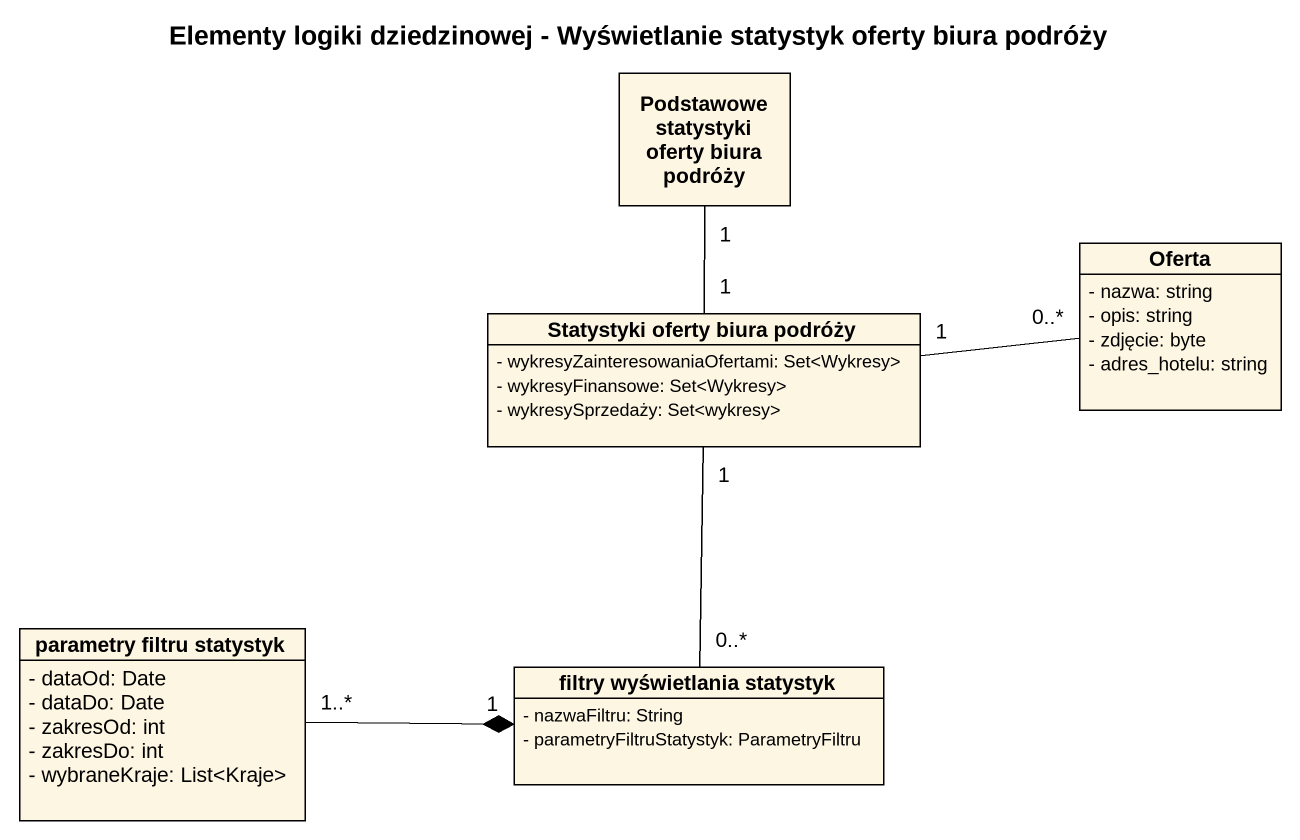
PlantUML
@startuml
title Elementy logiki dziedzinowej - Wyświetlanie statystyk oferty biura podróży
hide circle
hide empty members
skinparam classAttributeIconSize 0
class "Podstawowe statystyki oferty biura podróży" as Podstawowe_statystyki
class Oferta {
  - nazwa: string
  - opis: string
  - zdjęcie: byte
  - adres_hotelu: string
}
class "Statystyki oferty biura podróży" as Statystyki_oferty_biura {
  - wykresyZainteresowaniaOfertami: Set<Wykresy>
  - wykresyFinansowe: Set<Wykresy>
  - wykresySprzedaży: Set<wykresy>
}
class "parametry filtru statystyk" as parametry_filtru_statystyk {
  - dataOd: Date
  - dataDo: Date
  - zakresOd: int
  - zakresDo: int
  - wybraneKraje: List<Kraje>
}
class "filtry wyświetlania statystyk" as filtry_wyświetlania {
  - nazwaFiltru: String
  - parametryFiltruStatystyk: ParametryFiltru
}
Statystyki_oferty_biura "1" -up- "1" Podstawowe_statystyki
Statystyki_oferty_biura "1" -right- "0..*" Oferta
parametry_filtru_statystyk "1..*" -right-* "1" filtry_wyświetlania
filtry_wyświetlania "0..*" -up- "1" Statystyki_oferty_biura
@enduml
